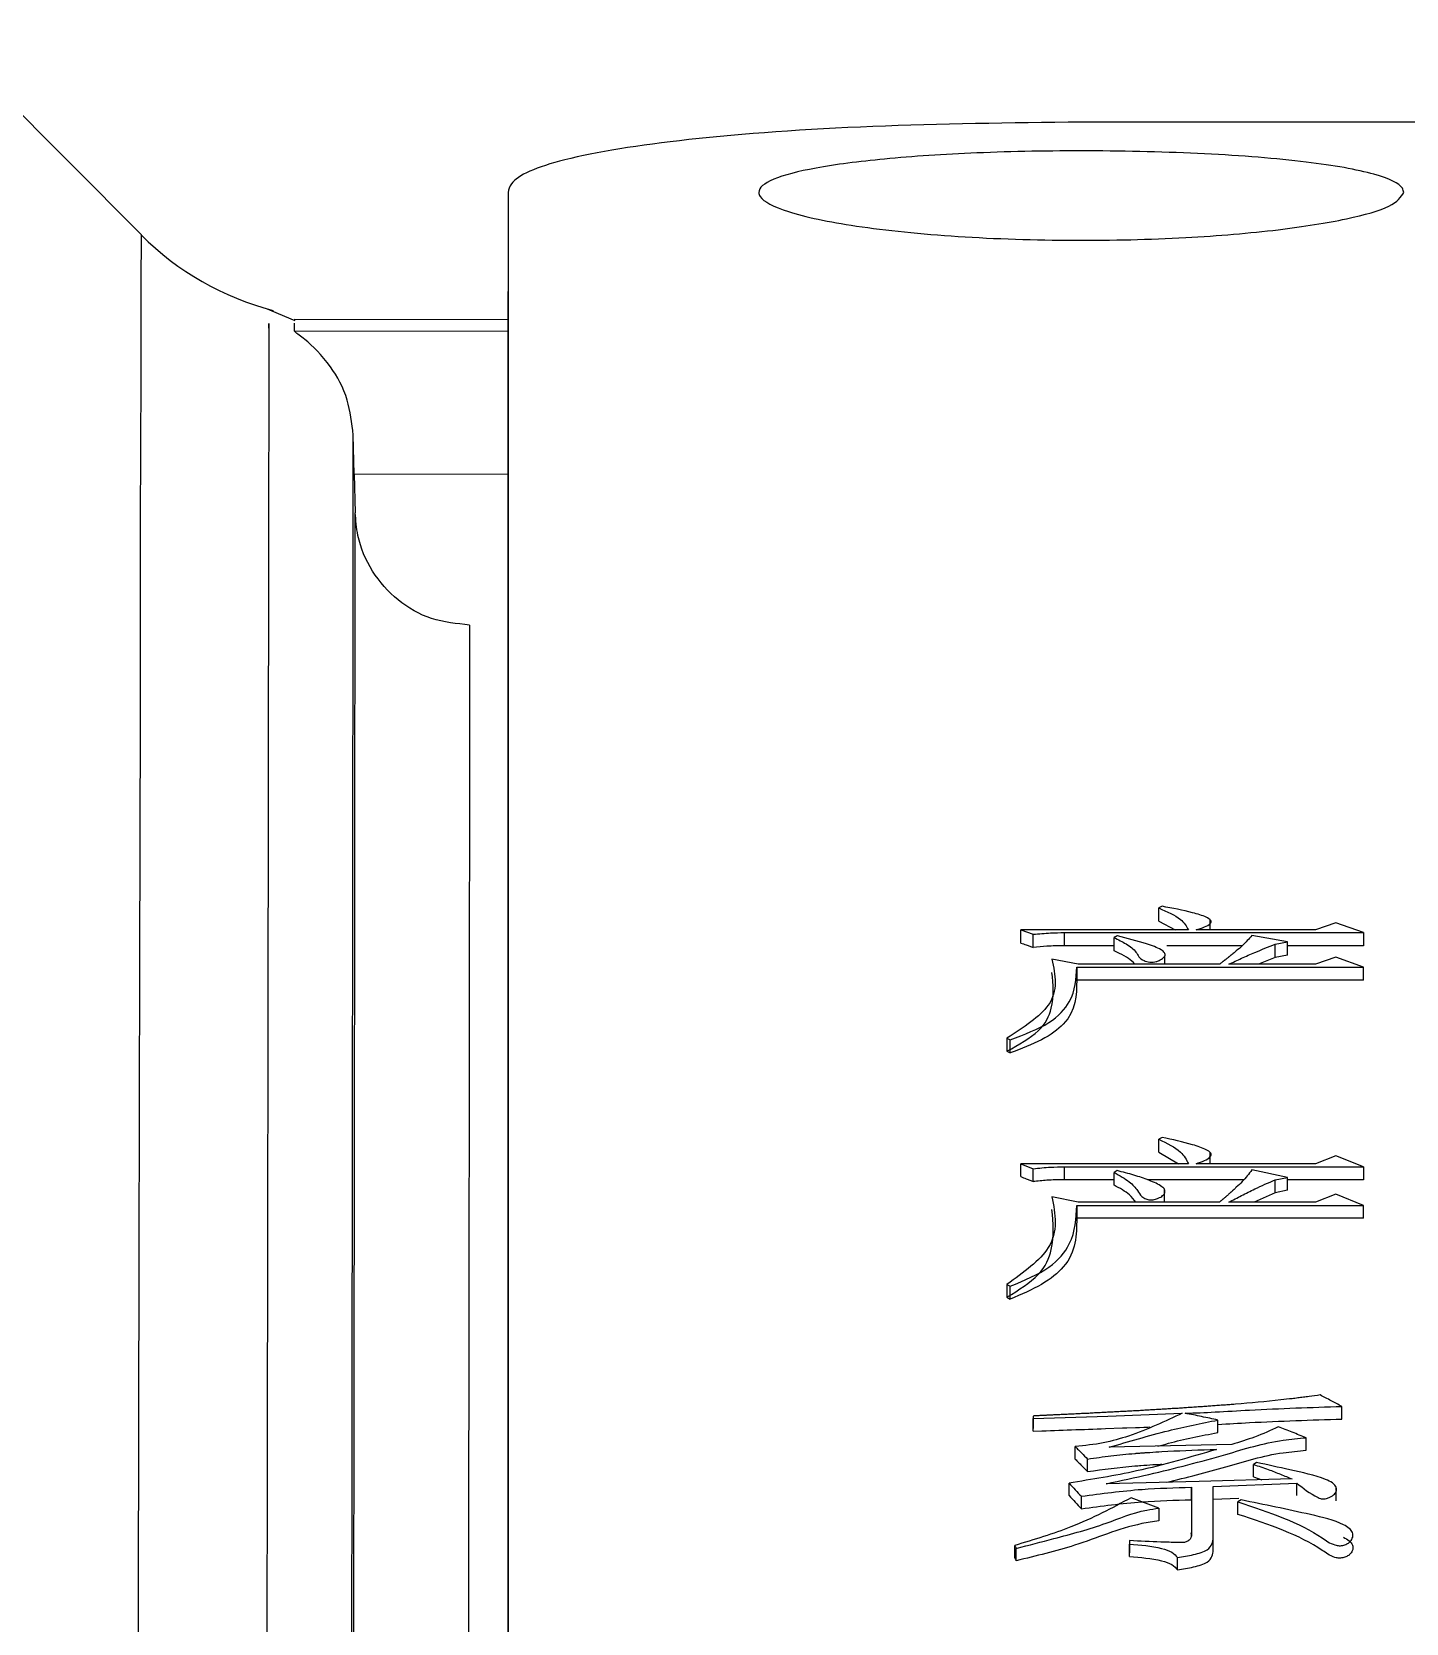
# Model space of a CAD drawing. Header units: millimetres. Extents: x 1852 to 4288, y 681 to 2404.
# Drawn here: x 2398.06 to 2407.65, y 2201.92 to 2213.02 of the extents above; entities that cross this region are included whole.
import ezdxf

# ---------------------------------------------------------------- set-up
doc = ezdxf.new("R2010")
doc.units = ezdxf.units.MM

msp = doc.modelspace()

# ---------------------------------------------------------------- linework, layer by layer
at = {"color": 7, "linetype": 'Continuous', "lineweight": 25}
for p, q in [((2398.822, 2211.607), (2397.411, 2213.024)), ((2442.38, 2212.392), (2405.38, 2212.394)), ((2401.38, 2211.911), (2401.38, 2211.219)), ((2399.894, 2211.008), (2399.69, 2211.094)), ((2401.38, 2211.014), (2399.887, 2211.018)), ((2399.887, 2210.991), (2399.887, 2210.939)), ((2399.887, 2210.939), (2401.38, 2210.936)), ((2400.3, 2210.209), (2400.3, 2210.211)), ((2400.307, 2209.939), (2400.3, 2210.211)), ((2400.307, 2209.939), (2400.314, 2209.669)), ((2401.38, 2209.937), (2400.307, 2209.939)), ((2405.943, 2206.924), (2405.921, 2206.912)), ((2405.921, 2206.82), (2405.921, 2206.912)), ((2406.28, 2206.759), (2406.28, 2206.83)), ((2404.959, 2206.667), (2404.959, 2206.759)), ((2404.959, 2206.759), (2405.045, 2206.729)), ((2406.127, 2206.759), (2404.959, 2206.759)), ((2405.045, 2206.637), (2405.045, 2206.729)), ((2405.262, 2206.648), (2405.262, 2206.74)), ((2405.262, 2206.74), (2407.349, 2206.74)), ((2405.921, 2206.82), (2406.035, 2206.759)), ((2407.014, 2206.759), (2406.181, 2206.759)), ((2406.819, 2206.675), (2406.57, 2206.721)), ((2407.155, 2206.809), (2407.014, 2206.759)), ((2407.349, 2206.74), (2407.155, 2206.809)), ((2407.349, 2206.74), (2407.349, 2206.648)), ((2405.608, 2206.648), (2405.262, 2206.648)), ((2405.608, 2206.614), (2405.608, 2206.706)), ((2406.503, 2206.648), (2405.977, 2206.648)), ((2406.733, 2206.659), (2406.819, 2206.675)), ((2406.733, 2206.567), (2406.733, 2206.659)), ((2406.819, 2206.583), (2406.819, 2206.675)), ((2407.349, 2206.648), (2406.819, 2206.648)), ((2405.359, 2206.519), (2405.175, 2206.554)), ((2405.348, 2206.499), (2405.348, 2206.408)), ((2405.348, 2206.499), (2407.349, 2206.499)), ((2406.343, 2206.519), (2405.359, 2206.519)), ((2405.962, 2206.592), (2405.962, 2206.597)), ((2405.962, 2206.519), (2405.962, 2206.578)), ((2407.014, 2206.519), (2406.408, 2206.519)), ((2406.733, 2206.567), (2406.615, 2206.519)), ((2406.819, 2206.583), (2406.733, 2206.567)), ((2407.155, 2206.57), (2407.014, 2206.519)), ((2407.349, 2206.499), (2407.155, 2206.57)), ((2407.349, 2206.408), (2407.349, 2206.499)), ((2407.349, 2206.408), (2405.348, 2206.408)), ((2404.861, 2206.004), (2404.861, 2205.913)), ((2404.861, 2206.004), (2404.883, 2205.992)), ((2404.883, 2205.901), (2404.883, 2205.992)), ((2404.861, 2205.913), (2404.883, 2205.901)), ((2405.943, 2205.312), (2405.921, 2205.299)), ((2405.921, 2205.209), (2405.921, 2205.299)), ((2405.921, 2205.209), (2406.057, 2205.128)), ((2406.28, 2205.128), (2406.28, 2205.206)), ((2407.155, 2205.183), (2407.014, 2205.128)), ((2407.349, 2205.106), (2407.155, 2205.183)), ((2404.959, 2205.038), (2404.959, 2205.128)), ((2404.959, 2205.128), (2405.045, 2205.093)), ((2406.127, 2205.128), (2404.959, 2205.128)), ((2405.045, 2205.003), (2405.045, 2205.093)), ((2405.262, 2205.016), (2405.262, 2205.106)), ((2405.262, 2205.106), (2407.349, 2205.106)), ((2405.629, 2205.08), (2405.608, 2205.067)), ((2407.014, 2205.128), (2406.181, 2205.128)), ((2406.819, 2205.033), (2406.57, 2205.085)), ((2407.349, 2205.106), (2407.349, 2205.016)), ((2405.608, 2205.016), (2405.262, 2205.016)), ((2406.513, 2205.016), (2405.841, 2205.016)), ((2405.961, 2204.859), (2405.961, 2204.949)), ((2406.733, 2205.016), (2406.819, 2205.033)), ((2406.733, 2204.926), (2406.733, 2205.016)), ((2406.819, 2204.943), (2406.733, 2204.926)), ((2406.819, 2204.943), (2406.819, 2205.033)), ((2407.349, 2205.016), (2406.819, 2205.016)), ((2405.359, 2204.859), (2405.175, 2204.898)), ((2405.348, 2204.837), (2405.348, 2204.748)), ((2405.348, 2204.837), (2407.349, 2204.837)), ((2406.343, 2204.859), (2405.359, 2204.859)), ((2407.014, 2204.859), (2406.408, 2204.859)), ((2406.733, 2204.926), (2406.587, 2204.859)), ((2407.155, 2204.916), (2407.014, 2204.859)), ((2407.349, 2204.837), (2407.155, 2204.916)), ((2407.349, 2204.748), (2407.349, 2204.837)), ((2407.349, 2204.748), (2405.348, 2204.748)), ((2404.861, 2204.286), (2404.861, 2204.197)), ((2404.861, 2204.286), (2404.883, 2204.273)), ((2404.861, 2204.197), (2404.883, 2204.184)), ((2404.883, 2204.184), (2404.883, 2204.273)), ((2407.198, 2203.347), (2407.198, 2203.435)), ((2405.045, 2203.368), (2405.045, 2203.281)), ((2405.045, 2203.262), (2405.045, 2203.35)), ((2405.045, 2203.262), (2405.045, 2203.281)), ((2406.332, 2203.253), (2406.332, 2203.34)), ((2406.43, 2203.169), (2405.575, 2203.15)), ((2406.949, 2203.129), (2406.949, 2203.217)), ((2405.337, 2203.067), (2405.337, 2203.155)), ((2405.424, 2202.981), (2405.424, 2203.068)), ((2406.581, 2202.943), (2406.581, 2203.03)), ((2405.294, 2202.813), (2405.294, 2202.9)), ((2406.149, 2202.871), (2406.149, 2202.573)), ((2406.3, 2202.876), (2406.884, 2202.9)), ((2406.3, 2202.519), (2406.3, 2202.876)), ((2406.581, 2202.943), (2406.639, 2202.923)), ((2407.159, 2202.85), (2407.159, 2202.864)), ((2407.159, 2202.776), (2407.159, 2202.847)), ((2405.381, 2202.721), (2405.381, 2202.808)), ((2405.921, 2202.725), (2405.727, 2202.798)), ((2405.921, 2202.725), (2405.921, 2202.638)), ((2406.149, 2202.784), (2406.149, 2202.53)), ((2406.3, 2202.789), (2406.478, 2202.796)), ((2406.495, 2202.783), (2406.473, 2202.769)), ((2406.473, 2202.682), (2406.473, 2202.769)), ((2406.3, 2202.433), (2406.3, 2202.519)), ((2404.915, 2202.379), (2404.915, 2202.465)), ((2405.716, 2202.499), (2405.716, 2202.413)), ((2405.716, 2202.388), (2405.716, 2202.475)), ((2405.716, 2202.388), (2405.716, 2202.413)), ((2406.051, 2202.295), (2406.051, 2202.381))]:
    msp.add_line(p, q, dxfattribs=at)
at = {"color": 7, "linetype": 'Continuous', "lineweight": 25, "flags": 128}
for points in [[(2398.686, 2148.237), (2398.697, 2153.414), (2398.708, 2158.497), (2398.719, 2163.463), (2398.729, 2168.291), (2398.739, 2172.957), (2398.749, 2177.44), (2398.758, 2181.72), (2398.766, 2185.778), (2398.775, 2189.594), (2398.782, 2193.151), (2398.789, 2196.433), (2398.796, 2199.426), (2398.801, 2202.114), (2398.806, 2204.487), (2398.811, 2206.533), (2398.815, 2208.242), (2398.817, 2209.608), (2398.82, 2210.623), (2398.821, 2211.283), (2398.822, 2211.586), (2398.822, 2211.607)], [(2405.629, 2206.717), (2405.624, 2206.714), (2405.616, 2206.71), (2405.608, 2206.706)], [(2405.608, 2204.978), (2405.608, 2205.011), (2405.608, 2205.039), (2405.608, 2205.067)], [(2405.045, 2203.35), (2405.564, 2203.368), (2406.084, 2203.387)], [(2405.045, 2203.262), (2405.105, 2203.264), (2405.134, 2203.265), (2405.164, 2203.266), (2405.193, 2203.267), (2405.223, 2203.269), (2405.253, 2203.27), (2405.282, 2203.271), (2405.312, 2203.272), (2405.342, 2203.273), (2405.401, 2203.275), (2405.431, 2203.276), (2405.46, 2203.277), (2405.49, 2203.278), (2405.519, 2203.279), (2405.549, 2203.28), (2405.668, 2203.285), (2405.697, 2203.286), (2405.757, 2203.288), (2405.786, 2203.289), (2405.816, 2203.29), (2405.845, 2203.291), (2405.857, 2203.292)], [(2406.603, 2203.044), (2406.592, 2203.037), (2406.581, 2203.03)], [(2406.852, 2202.929), (2406.203, 2202.912), (2405.554, 2202.895)], [(2406.149, 2202.784), (2406.149, 2202.812), (2406.149, 2202.842), (2406.149, 2202.871)], [(2404.926, 2202.359), (2404.926, 2202.394), (2404.926, 2202.42), (2404.926, 2202.445)]]:
    msp.add_lwpolyline(points, dxfattribs=at)
at = {"color": 7, "linetype": 'Continuous', "lineweight": 25}
msp.add_arc((2400.239, 2213.018), 2, 224.8775, 255.5765, dxfattribs=at)
for points, knots in [([(2405.38, 2212.394), (2404.886, 2212.388), (2403.897, 2212.376), (2402.61, 2212.284), (2401.728, 2212.144), (2401.405, 2212.006), (2401.385, 2211.924), (2401.38, 2211.904)], [0, 0, 0, 0, 0.247809, 0.496064, 0.726764, 0.933891, 1, 1, 1, 1]), ([(2407.63, 2211.904), (2407.609, 2211.871), (2407.568, 2211.807), (2407.246, 2211.715), (2406.757, 2211.637), (2406.098, 2211.581), (2405.317, 2211.562), (2404.504, 2211.589), (2403.792, 2211.661), (2403.307, 2211.763), (2403.145, 2211.849), (2403.119, 2211.926), (2403.201, 2211.998), (2403.511, 2212.078), (2404.003, 2212.142), (2404.661, 2212.185), (2405.442, 2212.199), (2406.255, 2212.179), (2406.967, 2212.123), (2407.45, 2212.037), (2407.618, 2211.958), (2407.628, 2211.913), (2407.63, 2211.904)], [0, 0, 0, 0, 0.046277, 0.09272, 0.141716, 0.195191, 0.253686, 0.315262, 0.376912, 0.43437, 0.485817, 0.500005, 0.546255, 0.592702, 0.641799, 0.695156, 0.753515, 0.815398, 0.876863, 0.934161, 0.985737, 1, 1, 1, 1]), ([(2401.38, 2211.904), (2401.38, 2211.8), (2401.38, 2211.279), (2401.38, 2209.912), (2401.38, 2207.752), (2401.38, 2205.134), (2401.38, 2202.671), (2401.38, 2199.164), (2401.38, 2196.021), (2401.38, 2191.705), (2401.38, 2187.018), (2401.38, 2181.886), (2401.38, 2176.463), (2401.38, 2171.904), (2401.38, 2165.981), (2401.38, 2161.076), (2401.381, 2154.397), (2401.381, 2150.104), (2401.381, 2147.103)], [0, 0, 0, 0, 0.020124, 0.100733, 0.181328, 0.221587, 0.302184, 0.342442, 0.423039, 0.463298, 0.543894, 0.624491, 0.664749, 0.745346, 0.785604, 0.8662, 0.906458, 1, 1, 1, 1]), ([(2401.38, 2180.814), (2401.38, 2181.999), (2401.38, 2184.252), (2401.38, 2188.292), (2401.38, 2192), (2401.38, 2196.235), (2401.38, 2199.309), (2401.38, 2202.721), (2401.38, 2205.698), (2401.38, 2208.042), (2401.38, 2209.982), (2401.38, 2210.716), (2401.38, 2211.213)], [0, 0, 0, 0, 0.072858, 0.13859, 0.270184, 0.335916, 0.467513, 0.533245, 0.664841, 0.796434, 0.862166, 1, 1, 1, 1]), ([(2399.711, 2210.956), (2399.711, 2210.984), (2399.712, 2211.073), (2399.71, 2210.086), (2399.707, 2208.073), (2399.703, 2205.011), (2399.697, 2201.622), (2399.692, 2198.285), (2399.688, 2195.215), (2399.682, 2191.572), (2399.676, 2187.301), (2399.668, 2182.655), (2399.661, 2177.709), (2399.652, 2172.538), (2399.643, 2166.854), (2399.634, 2160.657), (2399.623, 2153.973), (2399.615, 2149.282), (2399.611, 2146.888)], [0, 0, 0, 0, 0.039342, 0.122943, 0.206183, 0.289063, 0.371582, 0.416612, 0.465601, 0.518547, 0.575452, 0.636313, 0.690059, 0.746552, 0.805793, 0.867782, 0.932518, 1, 1, 1, 1]), ([(2400.3, 2210.211), (2400.29, 2210.295), (2400.268, 2210.481), (2400.133, 2210.72), (2399.983, 2210.867), (2399.895, 2210.928), (2399.889, 2210.937), (2399.887, 2210.939)], [0, 0, 0, 0, 0.202377, 0.447822, 0.758573, 0.919939, 1, 1, 1, 1]), ([(2400.216, 2146.753), (2400.221, 2150.052), (2400.23, 2156.651), (2400.243, 2166.081), (2400.255, 2174.961), (2400.266, 2183.119), (2400.276, 2190.419), (2400.284, 2196.737), (2400.291, 2201.961), (2400.296, 2206.009), (2400.299, 2208.413), (2400.3, 2209.726), (2400.3, 2210.048), (2400.3, 2210.209)], [0, 0, 0, 0, 0.0981345, 0.196269, 0.2944034, 0.3925379, 0.4906723, 0.5888066, 0.686941, 0.7850753, 0.8832097, 0.9416048, 1, 1, 1, 1]), ([(2400.23, 2146.704), (2400.234, 2149.09), (2400.24, 2153.796), (2400.249, 2160.546), (2400.258, 2166.888), (2400.266, 2172.783), (2400.273, 2178.214), (2400.281, 2183.947), (2400.289, 2189.716), (2400.296, 2195.196), (2400.302, 2199.663), (2400.306, 2203.186), (2400.31, 2205.849), (2400.312, 2207.748), (2400.313, 2208.979), (2400.314, 2209.494), (2400.314, 2209.644), (2400.314, 2209.669)], [0, 0, 0, 0, 0.07139, 0.140843, 0.208359, 0.273937, 0.337578, 0.399281, 0.488173, 0.572709, 0.652888, 0.72871, 0.800173, 0.867277, 0.930021, 0.988406, 1, 1, 1, 1]), ([(2401.112, 2208.886), (2401.022, 2208.895), (2400.842, 2208.913), (2400.603, 2209.051), (2400.423, 2209.254), (2400.33, 2209.474), (2400.318, 2209.616), (2400.314, 2209.669)], [0, 0, 0, 0, 0.217636, 0.435267, 0.653067, 0.871221, 1, 1, 1, 1]), ([(2401.112, 2208.886), (2401.112, 2208.793), (2401.112, 2208.623), (2401.111, 2208.175), (2401.111, 2207.635), (2401.11, 2206.959), (2401.109, 2206.151), (2401.108, 2205.211), (2401.107, 2204.14), (2401.104, 2202.43), (2401.101, 2199.744), (2401.096, 2195.594), (2401.089, 2190.378), (2401.082, 2184.771), (2401.074, 2179.094), (2401.067, 2173.627), (2401.059, 2167.614), (2401.05, 2161.066), (2401.04, 2154.023), (2401.033, 2149.081), (2401.03, 2146.567)], [0, 0, 0, 0, 0.037781, 0.069081, 0.100468, 0.131943, 0.163506, 0.195157, 0.226895, 0.258722, 0.330934, 0.408983, 0.49287, 0.582593, 0.645672, 0.711347, 0.779618, 0.850484, 0.923944, 1, 1, 1, 1]), ([(2405.921, 2206.912), (2405.978, 2206.887), (2406.079, 2206.843), (2406.113, 2206.785), (2406.127, 2206.759)], [0, 0, 0, 0, 0.5653913, 1, 1, 1, 1]), ([(2406.181, 2206.759), (2406.201, 2206.766), (2406.241, 2206.778), (2406.278, 2206.798), (2406.287, 2206.815), (2406.282, 2206.831), (2406.24, 2206.855), (2406.126, 2206.889), (2406.016, 2206.91), (2405.943, 2206.924)], [0, 0, 0, 0, 0.120783, 0.237942, 0.284243, 0.33082, 0.424981, 0.62081, 1, 1, 1, 1]), ([(2405.045, 2206.729), (2405.085, 2206.732), (2405.156, 2206.739), (2405.229, 2206.74), (2405.262, 2206.74)], [0, 0, 0, 0, 0.558835, 1, 1, 1, 1]), ([(2406.57, 2206.721), (2406.549, 2206.696), (2406.517, 2206.66), (2406.474, 2206.623), (2406.456, 2206.608), (2406.449, 2206.602), (2406.442, 2206.596), (2406.436, 2206.591), (2406.431, 2206.588), (2406.428, 2206.585), (2406.424, 2206.582), (2406.42, 2206.579), (2406.417, 2206.576), (2406.412, 2206.572), (2406.408, 2206.569), (2406.405, 2206.566), (2406.401, 2206.564), (2406.397, 2206.561), (2406.393, 2206.557), (2406.389, 2206.554), (2406.384, 2206.55), (2406.38, 2206.548), (2406.377, 2206.545), (2406.373, 2206.542), (2406.369, 2206.539), (2406.365, 2206.535), (2406.361, 2206.532), (2406.356, 2206.529), (2406.352, 2206.526), (2406.348, 2206.522), (2406.345, 2206.52), (2406.343, 2206.519)], [0, 0, 0, 0, 0.353012, 0.528911, 0.550896, 0.572881, 0.61685, 0.638835, 0.649827, 0.671812, 0.682805, 0.693797, 0.715782, 0.726774, 0.748759, 0.759751, 0.770744, 0.792728, 0.803721, 0.825705, 0.836698, 0.858683, 0.869675, 0.880667, 0.902652, 0.913644, 0.935629, 0.946622, 0.968606, 0.979599, 1, 1, 1, 1]), ([(2404.959, 2206.667), (2404.971, 2206.663), (2404.992, 2206.656), (2405.02, 2206.646), (2405.037, 2206.64), (2405.045, 2206.637)], [0, 0, 0, 0, 0.4286101, 0.7143044, 1, 1, 1, 1]), ([(2405.262, 2206.648), (2405.22, 2206.648), (2405.147, 2206.647), (2405.076, 2206.64), (2405.045, 2206.637)], [0, 0, 0, 0, 0.561086, 1, 1, 1, 1]), ([(2405.608, 2206.706), (2405.637, 2206.691), (2405.701, 2206.661), (2405.77, 2206.606), (2405.783, 2206.557), (2405.835, 2206.538), (2405.858, 2206.534), (2405.881, 2206.534), (2405.904, 2206.538), (2405.93, 2206.548), (2405.951, 2206.563), (2405.967, 2206.581), (2405.962, 2206.601), (2405.925, 2206.631), (2405.812, 2206.672), (2405.701, 2206.7), (2405.63, 2206.717), (2405.629, 2206.717)], [0, 0, 0, 0, 0.117809, 0.254848, 0.391031, 0.410857, 0.430654, 0.450876, 0.468611, 0.491916, 0.540003, 0.576761, 0.613939, 0.66464, 0.78945, 0.997759, 1, 1, 1, 1]), ([(2405.754, 2206.519), (2405.751, 2206.523), (2405.724, 2206.554), (2405.669, 2206.585), (2405.615, 2206.61), (2405.608, 2206.614)], [0, 0, 0, 0, 0.110635, 0.886447, 1, 1, 1, 1]), ([(2406.408, 2206.519), (2406.438, 2206.533), (2406.498, 2206.561), (2406.604, 2206.609), (2406.685, 2206.64), (2406.733, 2206.659)], [0, 0, 0, 0, 0.28957, 0.579171, 1, 1, 1, 1]), ([(2405.175, 2206.554), (2405.198, 2206.445), (2405.238, 2206.249), (2404.977, 2206.079), (2404.861, 2206.004)], [0, 0, 0, 0, 0.55707, 1, 1, 1, 1]), ([(2404.883, 2205.992), (2404.982, 2206.03), (2405.176, 2206.103), (2405.338, 2206.286), (2405.344, 2206.419), (2405.348, 2206.499)], [0, 0, 0, 0, 0.2878172, 0.565935, 1, 1, 1, 1]), ([(2404.861, 2205.913), (2404.943, 2205.959), (2405.105, 2206.048), (2405.196, 2206.244), (2405.183, 2206.379), (2405.175, 2206.462)], [0, 0, 0, 0, 0.284866, 0.563033, 1, 1, 1, 1]), ([(2405.348, 2206.408), (2405.347, 2206.303), (2405.346, 2206.156), (2405.113, 2205.988), (2404.96, 2205.93), (2404.883, 2205.901)], [0, 0, 0, 0, 0.551532, 0.772844, 1, 1, 1, 1]), ([(2405.921, 2205.299), (2405.978, 2205.271), (2406.079, 2205.221), (2406.113, 2205.156), (2406.127, 2205.128)], [0, 0, 0, 0, 0.565391, 1, 1, 1, 1]), ([(2406.181, 2205.128), (2406.201, 2205.135), (2406.241, 2205.148), (2406.278, 2205.171), (2406.287, 2205.19), (2406.282, 2205.208), (2406.24, 2205.234), (2406.126, 2205.272), (2406.016, 2205.296), (2405.943, 2205.312)], [0, 0, 0, 0, 0.120818, 0.238007, 0.284295, 0.33086, 0.424999, 0.620775, 1, 1, 1, 1]), ([(2405.045, 2205.093), (2405.085, 2205.098), (2405.156, 2205.105), (2405.229, 2205.106), (2405.262, 2205.106)], [0, 0, 0, 0, 0.558835, 1, 1, 1, 1]), ([(2405.608, 2205.067), (2405.646, 2205.046), (2405.716, 2205.008), (2405.77, 2204.948), (2405.793, 2204.906), (2405.822, 2204.885), (2405.843, 2204.878), (2405.857, 2204.875), (2405.873, 2204.875), (2405.894, 2204.879), (2405.922, 2204.888), (2405.95, 2204.905), (2405.965, 2204.926), (2405.964, 2204.949), (2405.93, 2204.98), (2405.854, 2205.013), (2405.747, 2205.05), (2405.669, 2205.07), (2405.629, 2205.08)], [0, 0, 0, 0, 0.156027, 0.282026, 0.363634, 0.404884, 0.41922, 0.430594, 0.442017, 0.458331, 0.488158, 0.530974, 0.573109, 0.616801, 0.655305, 0.770242, 0.882988, 1, 1, 1, 1]), ([(2406.57, 2205.085), (2406.549, 2205.057), (2406.517, 2205.016), (2406.474, 2204.975), (2406.456, 2204.959), (2406.449, 2204.952), (2406.442, 2204.945), (2406.436, 2204.94), (2406.431, 2204.936), (2406.428, 2204.932), (2406.424, 2204.929), (2406.42, 2204.926), (2406.417, 2204.923), (2406.412, 2204.919), (2406.408, 2204.915), (2406.405, 2204.912), (2406.401, 2204.909), (2406.397, 2204.906), (2406.393, 2204.902), (2406.389, 2204.898), (2406.384, 2204.894), (2406.381, 2204.891), (2406.377, 2204.888), (2406.373, 2204.885), (2406.369, 2204.881), (2406.365, 2204.877), (2406.361, 2204.874), (2406.356, 2204.87), (2406.352, 2204.867), (2406.348, 2204.863), (2406.345, 2204.86), (2406.343, 2204.859)], [0, 0, 0, 0, 0.353012, 0.528911, 0.550896, 0.572881, 0.61685, 0.638835, 0.649827, 0.671812, 0.682805, 0.693797, 0.715782, 0.726774, 0.748759, 0.759751, 0.770744, 0.792728, 0.803721, 0.825706, 0.836698, 0.858683, 0.869675, 0.880667, 0.902652, 0.913645, 0.935629, 0.946622, 0.968606, 0.979599, 1, 1, 1, 1]), ([(2404.959, 2205.038), (2404.971, 2205.033), (2404.992, 2205.025), (2405.021, 2205.013), (2405.037, 2205.007), (2405.045, 2205.003)], [0, 0, 0, 0, 0.42861, 0.714304, 1, 1, 1, 1]), ([(2405.262, 2205.016), (2405.22, 2205.016), (2405.147, 2205.015), (2405.076, 2205.007), (2405.045, 2205.003)], [0, 0, 0, 0, 0.5610854, 1, 1, 1, 1]), ([(2405.761, 2204.859), (2405.748, 2204.877), (2405.715, 2204.921), (2405.648, 2204.957), (2405.608, 2204.978)], [0, 0, 0, 0, 0.408631, 1, 1, 1, 1]), ([(2406.408, 2204.859), (2406.438, 2204.875), (2406.498, 2204.906), (2406.604, 2204.96), (2406.685, 2204.995), (2406.733, 2205.016)], [0, 0, 0, 0, 0.28957, 0.579171, 1, 1, 1, 1]), ([(2405.175, 2204.898), (2405.198, 2204.777), (2405.238, 2204.558), (2404.977, 2204.37), (2404.861, 2204.286)], [0, 0, 0, 0, 0.55707, 1, 1, 1, 1]), ([(2404.883, 2204.273), (2404.982, 2204.314), (2405.176, 2204.396), (2405.338, 2204.6), (2405.344, 2204.747), (2405.348, 2204.837)], [0, 0, 0, 0, 0.287817, 0.565935, 1, 1, 1, 1]), ([(2404.861, 2204.197), (2404.943, 2204.248), (2405.105, 2204.348), (2405.196, 2204.565), (2405.183, 2204.716), (2405.175, 2204.809)], [0, 0, 0, 0, 0.284866, 0.563033, 1, 1, 1, 1]), ([(2405.348, 2204.748), (2405.347, 2204.631), (2405.346, 2204.468), (2405.113, 2204.281), (2404.96, 2204.216), (2404.883, 2204.184)], [0, 0, 0, 0, 0.551532, 0.772844, 1, 1, 1, 1]), ([(2407.046, 2203.515), (2407.02, 2203.511), (2406.982, 2203.506), (2406.936, 2203.5), (2406.903, 2203.496), (2406.877, 2203.492), (2406.832, 2203.487), (2406.694, 2203.47), (2406.548, 2203.458), (2406.415, 2203.447), (2406.375, 2203.444), (2406.341, 2203.442), (2406.308, 2203.439), (2406.281, 2203.437), (2406.248, 2203.435), (2406.221, 2203.433), (2406.188, 2203.431), (2406.161, 2203.429), (2406.128, 2203.427), (2406.095, 2203.424), (2406.061, 2203.422), (2406.028, 2203.42), (2406.001, 2203.419), (2405.968, 2203.416), (2405.941, 2203.415), (2405.907, 2203.413), (2405.874, 2203.411), (2405.84, 2203.409), (2405.807, 2203.407), (2405.78, 2203.405), (2405.747, 2203.404), (2405.72, 2203.402), (2405.686, 2203.4), (2405.653, 2203.399), (2405.619, 2203.397), (2405.586, 2203.395), (2405.559, 2203.394), (2405.525, 2203.392), (2405.499, 2203.391), (2405.465, 2203.389), (2405.438, 2203.387), (2405.415, 2203.386), (2405.398, 2203.385), (2405.381, 2203.385), (2405.364, 2203.384), (2405.348, 2203.383), (2405.334, 2203.382), (2405.318, 2203.382), (2405.304, 2203.381), (2405.287, 2203.38), (2405.271, 2203.379), (2405.254, 2203.378), (2405.237, 2203.378), (2405.224, 2203.377), (2405.207, 2203.376), (2405.193, 2203.376), (2405.18, 2203.375), (2405.17, 2203.374), (2405.16, 2203.374), (2405.151, 2203.374), (2405.143, 2203.373), (2405.135, 2203.373), (2405.126, 2203.372), (2405.118, 2203.372), (2405.111, 2203.372), (2405.103, 2203.371), (2405.096, 2203.371), (2405.088, 2203.371), (2405.079, 2203.37), (2405.071, 2203.37), (2405.063, 2203.369), (2405.055, 2203.369), (2405.048, 2203.369), (2405.045, 2203.368)], [0, 0, 0, 0, 0.039919, 0.059879, 0.069858, 0.089818, 0.099798, 0.139719, 0.299508, 0.319468, 0.339427, 0.359387, 0.369367, 0.389326, 0.399306, 0.419265, 0.429245, 0.449205, 0.459184, 0.479144, 0.499103, 0.509083, 0.529043, 0.539022, 0.558982, 0.568962, 0.588921, 0.608881, 0.61886, 0.63882, 0.648799, 0.668759, 0.678739, 0.698698, 0.718658, 0.728637, 0.748597, 0.758577, 0.778536, 0.788516, 0.808475, 0.818455, 0.823445, 0.833425, 0.843404, 0.848394, 0.858374, 0.863364, 0.873344, 0.878333, 0.888313, 0.898293, 0.903283, 0.913263, 0.918252, 0.928232, 0.933222, 0.938212, 0.943202, 0.948192, 0.950687, 0.955676, 0.960666, 0.963161, 0.968151, 0.970646, 0.975636, 0.978131, 0.983121, 0.988111, 0.990605, 0.995303, 1, 1, 1, 1]), ([(2407.198, 2203.435), (2407.173, 2203.448), (2407.122, 2203.475), (2407.072, 2203.501), (2407.046, 2203.515)], [0, 0, 0, 0, 0.5, 1, 1, 1, 1]), ([(2406.105, 2203.387), (2406.175, 2203.39), (2406.324, 2203.396), (2406.687, 2203.419), (2406.983, 2203.428), (2407.198, 2203.435)], [0, 0, 0, 0, 0.189811, 0.410522, 1, 1, 1, 1]), ([(2405.045, 2203.368), (2405.045, 2203.366), (2405.045, 2203.363), (2405.045, 2203.358), (2405.045, 2203.354), (2405.045, 2203.351), (2405.045, 2203.35)], [0, 0, 0, 0, 0.34, 0.56, 0.78, 1, 1, 1, 1]), ([(2406.084, 2203.387), (2405.965, 2203.331), (2405.798, 2203.252), (2405.536, 2203.176), (2405.404, 2203.162), (2405.337, 2203.155)], [0, 0, 0, 0, 0.5523735, 0.7751101, 1, 1, 1, 1]), ([(2405.575, 2203.15), (2405.711, 2203.19), (2405.954, 2203.263), (2406.217, 2203.317), (2406.332, 2203.34)], [0, 0, 0, 0, 0.5589855, 1, 1, 1, 1]), ([(2406.332, 2203.34), (2406.295, 2203.348), (2406.219, 2203.364), (2406.143, 2203.38), (2406.105, 2203.387)], [0, 0, 0, 0, 0.5, 1, 1, 1, 1]), ([(2406.332, 2203.31), (2406.406, 2203.314), (2406.694, 2203.331), (2406.983, 2203.34), (2407.198, 2203.347)], [0, 0, 0, 0, 0.25589, 1, 1, 1, 1]), ([(2406.754, 2203.293), (2406.701, 2203.268), (2406.6, 2203.222), (2406.484, 2203.186), (2406.43, 2203.169)], [0, 0, 0, 0, 0.534115, 1, 1, 1, 1]), ([(2406.949, 2203.217), (2406.917, 2203.229), (2406.852, 2203.255), (2406.787, 2203.28), (2406.754, 2203.293)], [0, 0, 0, 0, 0.5, 1, 1, 1, 1]), ([(2405.554, 2202.895), (2405.654, 2202.917), (2405.939, 2202.979), (2406.345, 2203.083), (2406.693, 2203.194), (2406.895, 2203.212), (2406.949, 2203.217)], [0, 0, 0, 0, 0.210989, 0.603931, 0.893482, 1, 1, 1, 1]), ([(2405.914, 2203.157), (2405.938, 2203.164), (2406.072, 2203.203), (2406.215, 2203.23), (2406.332, 2203.253)], [0, 0, 0, 0, 0.187191, 1, 1, 1, 1]), ([(2406.322, 2203.135), (2406.14, 2203.081), (2405.815, 2202.984), (2405.454, 2202.926), (2405.294, 2202.9)], [0, 0, 0, 0, 0.5582866, 1, 1, 1, 1]), ([(2405.337, 2203.155), (2405.345, 2203.147), (2405.36, 2203.132), (2405.388, 2203.104), (2405.41, 2203.082), (2405.424, 2203.068)], [0, 0, 0, 0, 0.257188, 0.514375, 1, 1, 1, 1]), ([(2405.337, 2203.067), (2405.345, 2203.06), (2405.36, 2203.045), (2405.388, 2203.016), (2405.41, 2202.995), (2405.424, 2202.981)], [0, 0, 0, 0, 0.2574572, 0.5149143, 1, 1, 1, 1]), ([(2405.424, 2203.068), (2405.478, 2203.076), (2405.559, 2203.088), (2405.669, 2203.1), (2405.728, 2203.105), (2405.763, 2203.108), (2405.772, 2203.108), (2405.781, 2203.109), (2405.789, 2203.11), (2405.8, 2203.111), (2405.81, 2203.111), (2405.821, 2203.112), (2405.829, 2203.113), (2405.842, 2203.113), (2405.878, 2203.116), (2406.025, 2203.125), (2406.18, 2203.131), (2406.307, 2203.135), (2406.322, 2203.135)], [0, 0, 0, 0, 0.185843, 0.278745, 0.371654, 0.383266, 0.394877, 0.400683, 0.412294, 0.423905, 0.435517, 0.447128, 0.458739, 0.464545, 0.487768, 0.580663, 0.952366, 1, 1, 1, 1]), ([(2405.974, 2202.906), (2406.114, 2202.94), (2406.386, 2203.007), (2406.693, 2203.107), (2406.895, 2203.124), (2406.949, 2203.129)], [0, 0, 0, 0, 0.4335364, 0.8480804, 1, 1, 1, 1]), ([(2405.424, 2202.981), (2405.533, 2202.996), (2405.656, 2203.012), (2405.809, 2203.024), (2405.858, 2203.028), (2405.9, 2203.03), (2405.921, 2203.031), (2405.935, 2203.032), (2405.942, 2203.033)], [0, 0, 0, 0, 0.640516, 0.720423, 0.880251, 0.920204, 0.960157, 1, 1, 1, 1]), ([(2406.581, 2203.03), (2406.616, 2203.019), (2406.681, 2202.998), (2406.769, 2202.962), (2406.824, 2202.94), (2406.852, 2202.929)], [0, 0, 0, 0, 0.367027, 0.683421, 1, 1, 1, 1]), ([(2406.884, 2202.9), (2406.928, 2202.864), (2406.976, 2202.826), (2407.045, 2202.793), (2407.06, 2202.79), (2407.075, 2202.79), (2407.095, 2202.794), (2407.121, 2202.804), (2407.149, 2202.822), (2407.163, 2202.85), (2407.158, 2202.877), (2407.132, 2202.905), (2407.029, 2202.95), (2406.843, 2202.991), (2406.68, 2203.027), (2406.603, 2203.044)], [0, 0, 0, 0, 0.213502, 0.231462, 0.243028, 0.25469, 0.268683, 0.294821, 0.340397, 0.384399, 0.438731, 0.48193, 0.539954, 0.7829, 1, 1, 1, 1]), ([(2405.381, 2202.808), (2405.521, 2202.827), (2405.773, 2202.861), (2406.033, 2202.868), (2406.149, 2202.871)], [0, 0, 0, 0, 0.557505, 1, 1, 1, 1]), ([(2406.884, 2202.813), (2406.884, 2202.82), (2406.884, 2202.834), (2406.884, 2202.856), (2406.884, 2202.878), (2406.884, 2202.892), (2406.884, 2202.9)], [0, 0, 0, 0, 0.249999, 0.5, 0.75, 1, 1, 1, 1]), ([(2405.727, 2202.798), (2405.594, 2202.726), (2405.353, 2202.597), (2405.05, 2202.506), (2404.915, 2202.465)], [0, 0, 0, 0, 0.554583, 1, 1, 1, 1]), ([(2404.926, 2202.445), (2405.014, 2202.468), (2405.227, 2202.522), (2405.536, 2202.606), (2405.755, 2202.702), (2405.893, 2202.721), (2405.921, 2202.725)], [0, 0, 0, 0, 0.257127, 0.627551, 0.922763, 1, 1, 1, 1]), ([(2405.294, 2202.813), (2405.309, 2202.797), (2405.337, 2202.767), (2405.366, 2202.736), (2405.381, 2202.721)], [0, 0, 0, 0, 0.5, 1, 1, 1, 1]), ([(2405.381, 2202.721), (2405.521, 2202.74), (2405.773, 2202.775), (2406.033, 2202.781), (2406.149, 2202.784)], [0, 0, 0, 0, 0.55749, 1, 1, 1, 1]), ([(2406.473, 2202.769), (2406.689, 2202.697), (2406.942, 2202.613), (2407.115, 2202.477), (2407.164, 2202.465), (2407.18, 2202.463), (2407.196, 2202.464), (2407.217, 2202.469), (2407.239, 2202.478), (2407.262, 2202.496), (2407.276, 2202.523), (2407.276, 2202.555), (2407.252, 2202.585), (2407.165, 2202.637), (2406.899, 2202.7), (2406.656, 2202.75), (2406.495, 2202.783)], [0, 0, 0, 0, 0.369973, 0.433396, 0.441379, 0.448953, 0.456564, 0.46449, 0.480827, 0.49655, 0.526966, 0.55702, 0.587567, 0.618801, 0.747888, 1, 1, 1, 1]), ([(2405.921, 2202.638), (2405.881, 2202.632), (2405.664, 2202.596), (2405.373, 2202.464), (2405.065, 2202.392), (2404.926, 2202.359)], [0, 0, 0, 0, 0.1102202, 0.597884, 1, 1, 1, 1]), ([(2407.208, 2202.523), (2407.223, 2202.515), (2407.252, 2202.499), (2407.276, 2202.468), (2407.276, 2202.436), (2407.262, 2202.41), (2407.239, 2202.391), (2407.217, 2202.382), (2407.196, 2202.378), (2407.18, 2202.377), (2407.164, 2202.378), (2407.115, 2202.391), (2406.942, 2202.526), (2406.689, 2202.61), (2406.473, 2202.682)], [0, 0, 0, 0, 0.050469, 0.09981, 0.148348, 0.197475, 0.222877, 0.249282, 0.262097, 0.274404, 0.286651, 0.299558, 0.402046, 1, 1, 1, 1]), ([(2406.145, 2202.553), (2406.146, 2202.538), (2406.148, 2202.518), (2406.128, 2202.496), (2406.106, 2202.487), (2406.078, 2202.484), (2406.021, 2202.487), (2405.9, 2202.489), (2405.789, 2202.495), (2405.716, 2202.499)], [0, 0, 0, 0, 0.164101, 0.214047, 0.265056, 0.31784, 0.372519, 0.58801, 1, 1, 1, 1]), ([(2406.051, 2202.381), (2406.089, 2202.387), (2406.163, 2202.399), (2406.261, 2202.428), (2406.296, 2202.476), (2406.299, 2202.505), (2406.3, 2202.519)], [0, 0, 0, 0, 0.2925856, 0.5760087, 0.7889893, 1, 1, 1, 1]), ([(2404.915, 2202.465), (2404.916, 2202.463), (2404.919, 2202.459), (2404.922, 2202.453), (2404.925, 2202.448), (2404.926, 2202.445)], [0, 0, 0, 0, 0.253292, 0.6266174, 1, 1, 1, 1]), ([(2405.716, 2202.499), (2405.716, 2202.497), (2405.716, 2202.492), (2405.716, 2202.486), (2405.716, 2202.48), (2405.716, 2202.477), (2405.716, 2202.475)], [0, 0, 0, 0, 0.34, 0.56, 0.78, 1, 1, 1, 1]), ([(2405.716, 2202.475), (2405.793, 2202.468), (2405.898, 2202.46), (2406.017, 2202.422), (2406.04, 2202.394), (2406.051, 2202.381)], [0, 0, 0, 0, 0.572733, 0.791395, 1, 1, 1, 1]), ([(2406.051, 2202.295), (2406.089, 2202.301), (2406.163, 2202.313), (2406.261, 2202.342), (2406.296, 2202.389), (2406.299, 2202.418), (2406.3, 2202.433)], [0, 0, 0, 0, 0.292738, 0.576228, 0.789119, 1, 1, 1, 1]), ([(2404.926, 2202.359), (2404.925, 2202.361), (2404.924, 2202.364), (2404.92, 2202.37), (2404.917, 2202.375), (2404.915, 2202.379)], [0, 0, 0, 0, 0.253656, 0.507254, 1, 1, 1, 1]), ([(2405.716, 2202.388), (2405.793, 2202.382), (2405.898, 2202.373), (2406.017, 2202.336), (2406.04, 2202.308), (2406.051, 2202.295)], [0, 0, 0, 0, 0.5728883, 0.7915302, 1, 1, 1, 1])]:
    msp.add_open_spline(points, degree=3, knots=knots, dxfattribs=at)
msp.add_open_spline([(2405.294, 2202.9), (2405.309, 2202.884), (2405.337, 2202.854), (2405.366, 2202.823), (2405.381, 2202.808)], degree=3, dxfattribs=at)

doc.saveas('drawing.dxf')
